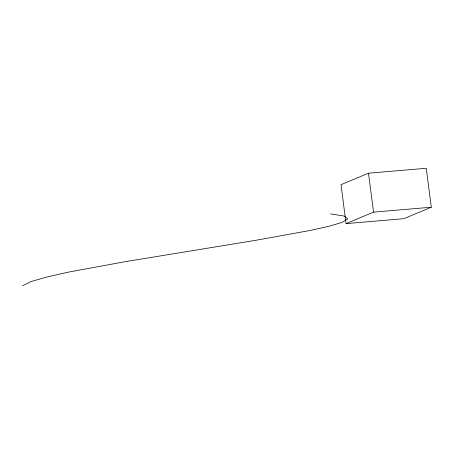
<?xml version="1.0" encoding="UTF-8"?>
<svg xmlns="http://www.w3.org/2000/svg" width="454" height="454" viewBox="0 0 454 454"><rect width="100%" height="100%" fill="white"/><g stroke="black" fill="none" stroke-linecap="round" stroke-linejoin="round"><path stroke-width="0.68" d="M22.7 285.719L31.127 281.554L46.824 276.997L68.548 272.116L125.066 261.703L255.415 240.359L309.259 230.632L328.974 226.268L342.225 222.341L347.753 218.924L344.314 216.087L330.654 213.913M368.489 173.207L341.011 184.682L346.067 223.618L403.822 218.692L431.3 207.217L426.244 168.281L368.489 173.207L373.546 212.143L346.067 223.618M373.546 212.143L431.3 207.217"/></g></svg>
